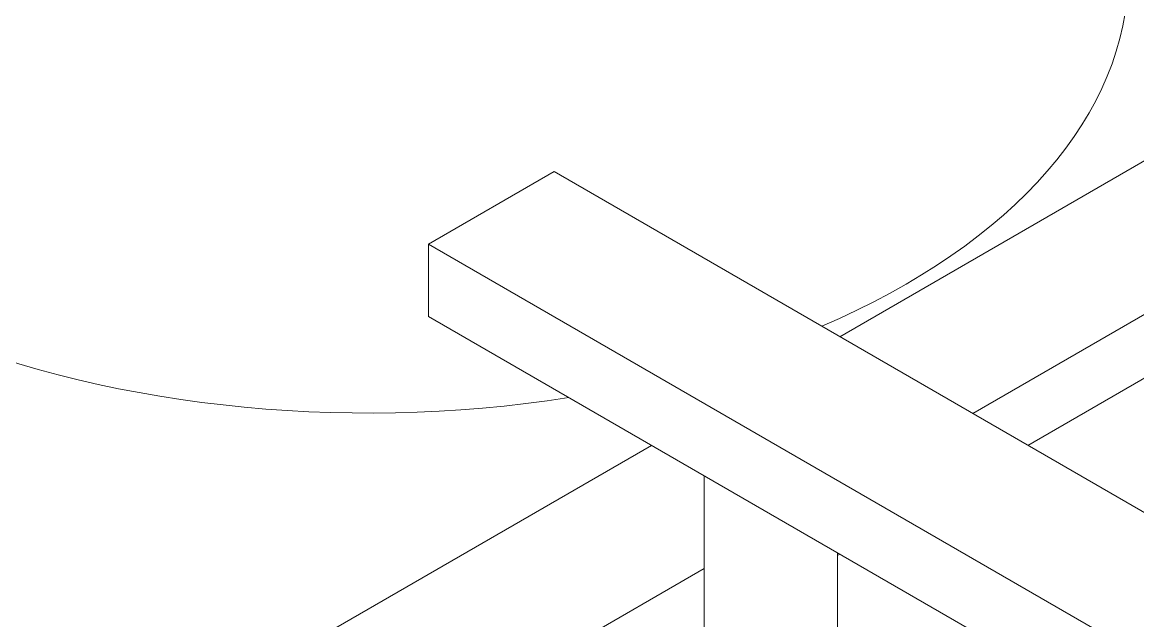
# Model space of a CAD drawing. Header units: millimetres. Extents: x -312439 to 477422, y -331570 to 212570.
# Drawn here: x 364267 to 365807, y 103998 to 104824 of the extents above; entities that cross this region are included whole.
import ezdxf

# ---------------------------------------------------------------- set-up
doc = ezdxf.new("R2010")
doc.units = ezdxf.units.MM

msp = doc.modelspace()

# ---------------------------------------------------------------- linework, layer by layer
at = {"color": 3, "linetype": 'Continuous', "lineweight": 0, "extrusion": (-1.11022e-16, 0.816497, 0.57735)}
for p, q in [((367907.322, 105839.827), (365395.849, 104389.827)), ((367980.158, 105669.878), (365579.446, 104283.827)), ((367599.432, 105362.066), (365655.656, 104239.827)), ((365136.041, 104239.827), (362624.567, 102789.827)), ((365395.849, 104089.827), (365392.588, 104087.944)), ((365208.877, 104069.878), (362808.165, 102683.827))]:
    msp.add_line(p, q, dxfattribs=at)
at = {"color": 7, "linetype": 'Continuous', "lineweight": 0, "extrusion": (-1.11022e-16, 0.816497, 0.57735)}
for p, q in [((365001.356, 104617.587), (364828.151, 104517.587)), ((365001.356, 104617.587), (366499.765, 103752.48)), ((364828.151, 104517.587), (364828.151, 104417.587)), ((364828.151, 104517.587), (366326.56, 103652.48)), ((364828.151, 104417.587), (366326.56, 103552.48)), ((365208.877, 104197.775), (365208.877, 103668.137)), ((365392.588, 104091.709), (365392.588, 103668.137))]:
    msp.add_line(p, q, dxfattribs=at)
at = {"color": 3, "linetype": 'Continuous', "lineweight": 0}
for start_param, end_param in [(0, 1.83779071), (2.21052367, 3.14159265)]:
    msp.add_ellipse((364744.995, 104889.896), major_axis=(-1048.768, 0), ratio=0.57735027, start_param=start_param, end_param=end_param, dxfattribs=at)

doc.saveas('drawing.dxf')
